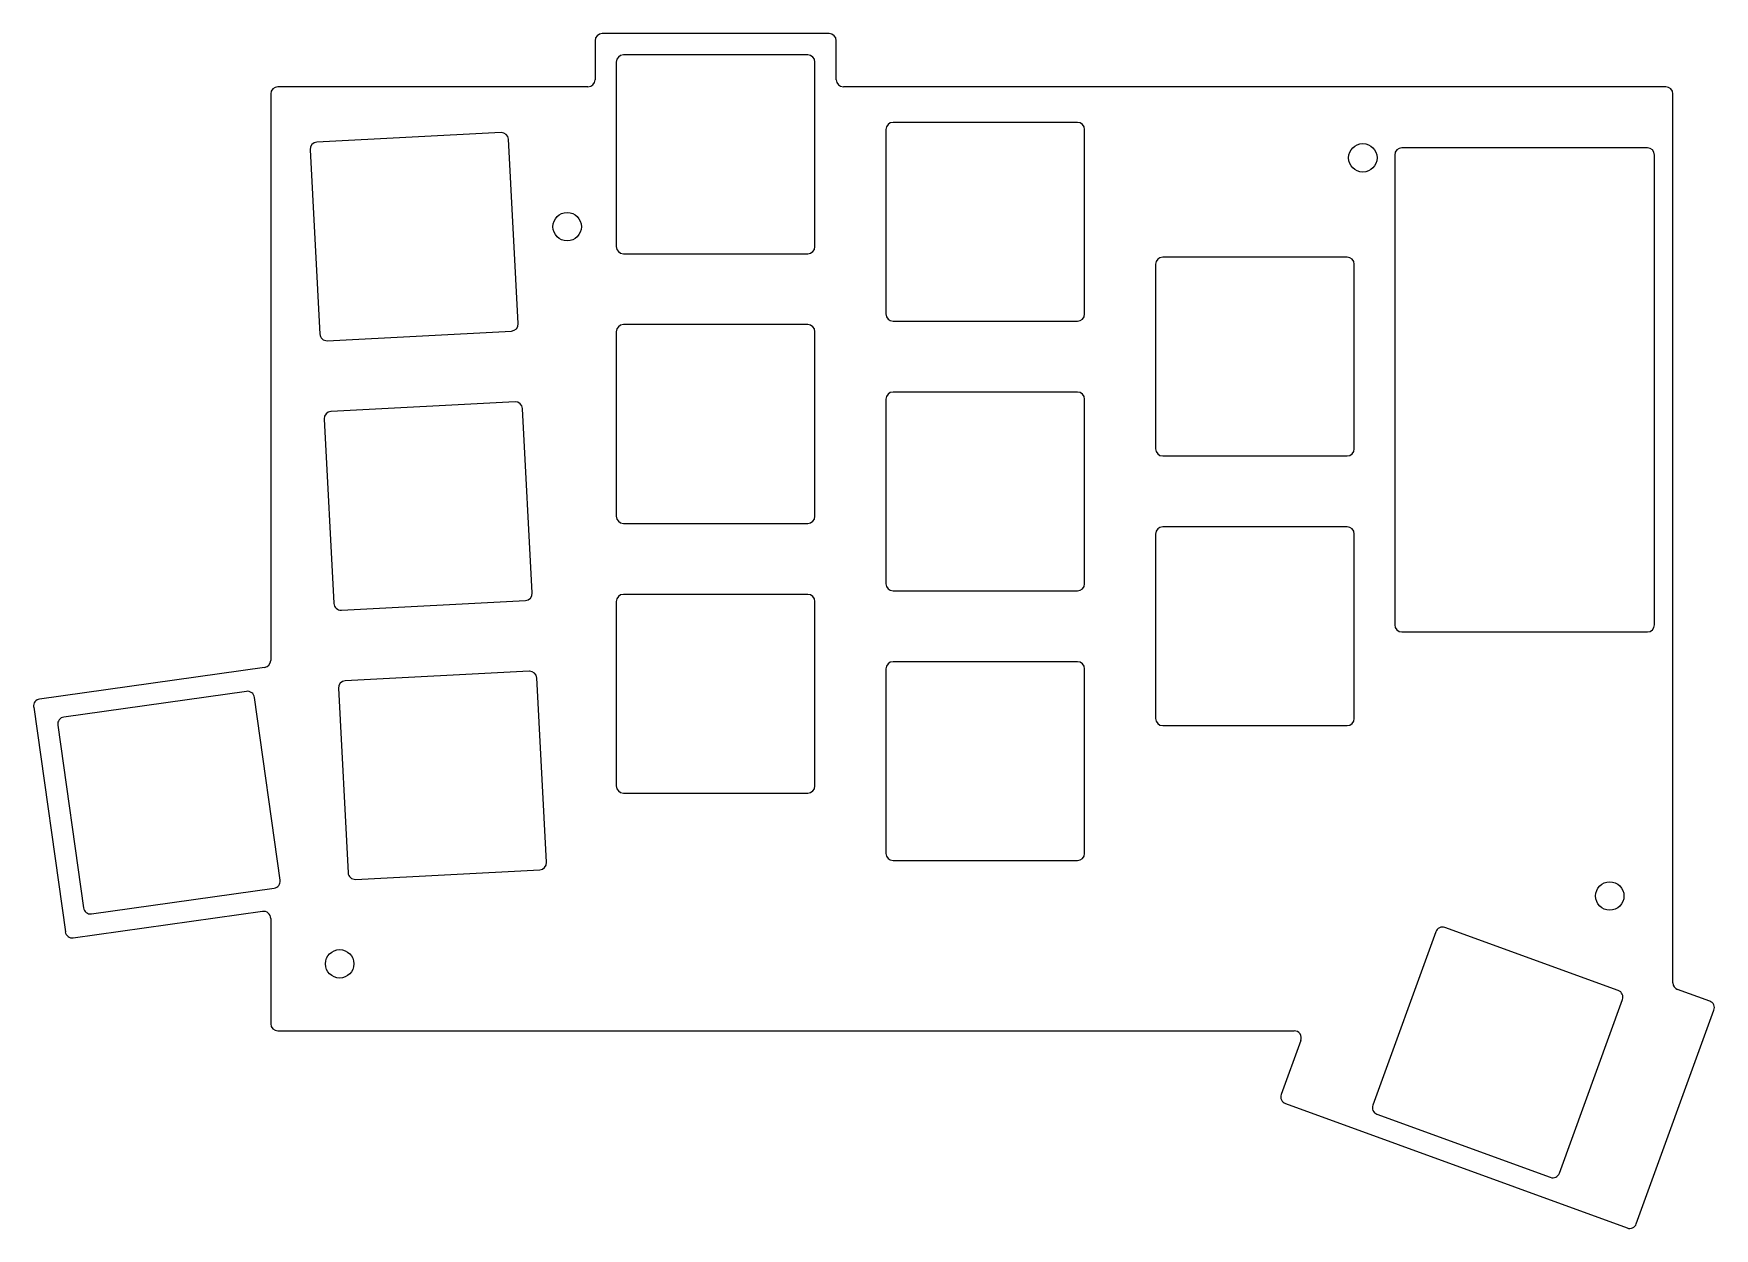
# Model space of a CAD drawing. Header units: millimetres. Extents: x 101 to 219, y -96 to -12.
import ezdxf

# ---------------------------------------------------------------- set-up
doc = ezdxf.new("R2010")
doc.units = ezdxf.units.MM

msp = doc.modelspace()

# ---------------------------------------------------------------- linework, layer by layer
for p, q in [((140.32, -12.62), (140.32, -15.37)), ((156.82, -12.12), (140.82, -12.12)), ((157.32, -15.37), (157.32, -12.62)), ((141.82, -14.12), (141.82, -27.12)), ((155.32, -13.62), (142.32, -13.62)), ((155.82, -27.12), (155.82, -14.12)), ((117.47, -16.37), (117.47, -56.27)), ((139.82, -15.87), (117.97, -15.87)), ((215.77, -15.87), (157.82, -15.87)), ((216.27, -78.99), (216.27, -16.37)), ((160.82, -18.87), (160.82, -31.87)), ((174.32, -18.37), (161.32, -18.37)), ((174.82, -31.87), (174.82, -18.87)), ((133.7, -19.09), (120.72, -19.77)), ((134.91, -32.55), (134.23, -19.56)), ((120.25, -20.3), (120.93, -33.28)), ((196.67, -20.67), (196.67, -53.77)), ((214.47, -20.17), (197.17, -20.17)), ((214.97, -53.77), (214.97, -20.67)), ((142.32, -27.62), (155.32, -27.62)), ((179.82, -28.37), (179.82, -41.37)), ((193.32, -27.87), (180.32, -27.87)), ((193.82, -41.37), (193.82, -28.37)), ((121.45, -33.75), (134.44, -33.07)), ((141.82, -33.12), (141.82, -46.12)), ((155.32, -32.62), (142.32, -32.62)), ((155.82, -46.12), (155.82, -33.12)), ((161.32, -32.37), (174.32, -32.37)), ((160.82, -37.87), (160.82, -50.87)), ((174.32, -37.37), (161.32, -37.37)), ((174.82, -50.87), (174.82, -37.87)), ((134.7, -38.06), (121.72, -38.75)), ((135.9, -51.52), (135.22, -38.54)), ((121.24, -39.27), (121.92, -52.25)), ((180.32, -41.87), (193.32, -41.87)), ((142.32, -46.62), (155.32, -46.62)), ((179.82, -47.37), (179.82, -60.37)), ((193.32, -46.87), (180.32, -46.87)), ((193.82, -60.37), (193.82, -47.37)), ((122.45, -52.73), (135.43, -52.05)), ((155.32, -51.62), (142.32, -51.62)), ((161.32, -51.37), (174.32, -51.37)), ((141.82, -52.12), (141.82, -65.12)), ((155.82, -65.12), (155.82, -52.12)), ((197.17, -54.27), (214.47, -54.27)), ((101.19, -58.99), (117.04, -56.76)), ((174.32, -56.37), (161.32, -56.37)), ((135.69, -57.04), (122.71, -57.72)), ((136.9, -70.49), (136.22, -57.51)), ((160.82, -56.87), (160.82, -69.87)), ((174.82, -69.87), (174.82, -56.87)), ((115.76, -58.46), (102.89, -60.27)), ((118.14, -71.76), (116.33, -58.88)), ((122.24, -58.24), (122.92, -71.23)), ((100.77, -59.56), (103, -75.4)), ((102.46, -60.83), (104.27, -73.71)), ((180.32, -60.87), (193.32, -60.87)), ((142.32, -65.62), (155.32, -65.62)), ((123.44, -71.7), (136.43, -71.02)), ((161.32, -70.37), (174.32, -70.37)), ((104.84, -74.13), (117.71, -72.32)), ((103.56, -75.83), (116.9, -73.95)), ((117.47, -74.45), (117.47, -81.87)), ((199.56, -75.39), (195.12, -87.6)), ((212.42, -79.53), (200.2, -75.09)), ((208.27, -92.39), (212.72, -80.17)), ((218.86, -80.28), (216.6, -79.46)), ((213.69, -95.96), (219.16, -80.92)), ((117.97, -82.37), (189.59, -82.37)), ((190.06, -83.04), (188.67, -86.85)), ((188.97, -87.49), (213.05, -96.26)), ((195.41, -88.24), (207.63, -92.69))]:
    msp.add_line(p, q)
for centre in [(194.42, -20.87), (138.36, -25.72), (211.82, -72.87), (122.33, -77.65)]:
    msp.add_circle(centre, 1)
for centre, start, end in [((140.82, -12.62), 90, 180), ((156.82, -12.62), 0, 90), ((142.32, -14.12), 90, 180), ((155.32, -14.12), 0, 90), ((139.82, -15.37), 270, 0), ((157.82, -15.37), 180, 270), ((117.97, -16.37), 90, 180), ((215.77, -16.37), 0, 90), ((161.32, -18.87), 90, 180), ((174.32, -18.87), 0, 90), ((120.75, -20.27), 93, 183), ((133.73, -19.59), 3, 93), ((197.17, -20.67), 90, 180), ((214.47, -20.67), 0, 90), ((142.32, -27.12), 180, 270), ((155.32, -27.12), 270, 0), ((180.32, -28.37), 90, 180), ((193.32, -28.37), 0, 90), ((161.32, -31.87), 180, 270), ((174.32, -31.87), 270, 0), ((134.41, -32.57), 273, 3), ((142.32, -33.12), 90, 180), ((155.32, -33.12), 0, 90), ((121.43, -33.25), 183, 273), ((161.32, -37.87), 90, 180), ((174.32, -37.87), 0, 90), ((121.74, -39.24), 93, 183), ((134.72, -38.56), 3, 93), ((180.32, -41.37), 180, 270), ((193.32, -41.37), 270, 0), ((142.32, -46.12), 180, 270), ((155.32, -46.12), 270, 0), ((180.32, -47.37), 90, 180), ((193.32, -47.37), 0, 90), ((161.32, -50.87), 180, 270), ((174.32, -50.87), 270, 0), ((135.4, -51.55), 273, 3), ((142.32, -52.12), 90, 180), ((155.32, -52.12), 0, 90), ((122.42, -52.23), 183, 273), ((197.17, -53.77), 180, 270), ((214.47, -53.77), 270, 0), ((116.97, -56.27), 278, 0), ((161.32, -56.87), 90, 180), ((174.32, -56.87), 0, 90), ((122.74, -58.22), 93, 183), ((135.72, -57.54), 3, 93), ((101.26, -59.49), 98, 188), ((115.83, -58.95), 8, 98), ((102.96, -60.76), 98, 188), ((180.32, -60.37), 180, 270), ((193.32, -60.37), 270, 0), ((142.32, -65.12), 180, 270), ((155.32, -65.12), 270, 0), ((161.32, -69.87), 180, 270), ((174.32, -69.87), 270, 0), ((136.4, -70.52), 273, 3), ((117.64, -71.83), 278, 8), ((123.42, -71.2), 183, 273), ((104.77, -73.64), 188, 278), ((116.97, -74.45), 0, 98), ((103.49, -75.33), 188, 278), ((200.03, -75.56), 70, 160), ((216.77, -78.99), 180, 250), ((212.25, -80), 340, 70), ((218.69, -80.75), 340, 70), ((117.97, -81.87), 180, 270), ((189.59, -82.87), 340, 90), ((189.14, -87.02), 160, 250), ((195.59, -87.77), 160, 250), ((207.8, -92.22), 250, 340), ((213.22, -95.79), 250, 340)]:
    msp.add_arc(centre, 0.5, start, end)

doc.saveas('drawing.dxf')
